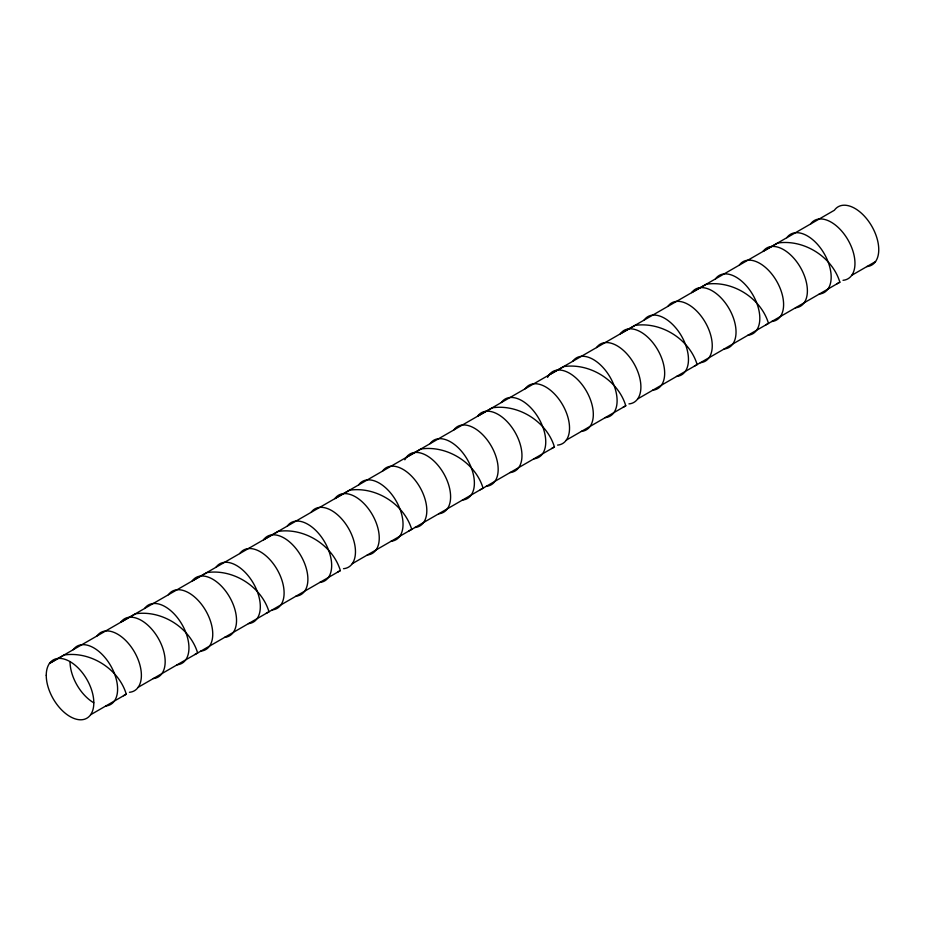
<?xml version="1.0" encoding="UTF-8"?>
<svg xmlns="http://www.w3.org/2000/svg" width="925" height="925" viewBox="0 0 925 925"><rect width="100%" height="100%" fill="white"/><g stroke="black" fill="none" stroke-linecap="round" stroke-linejoin="round"><path stroke-width="1.39" d="M404.849 459.783L406.26 457.424L420.933 449.007C447.11 445.064 475.473 462.847 483.07 488.169L480.283 489.73M547.565 377.388L548.976 375.03L563.649 366.612C589.826 362.669 618.189 380.453 625.774 405.774L566.32 440.115M90.604 714.759L126.274 694.166C118.689 668.833 90.326 651.05 64.149 654.993L49.476 663.41L834.396 210.241A33.635 19.425 60 0 1 871.836 226.29A33.635 19.425 60 0 1 866.794 266.573M138.172 687.298L340.354 570.575C332.757 545.241 304.394 527.458 278.217 531.401L263.544 539.818A33.635 19.425 60 0 1 300.972 555.867A33.635 19.425 60 0 1 295.942 596.151M352.24 563.707L554.422 446.972C546.825 421.65 518.462 403.867 492.297 407.809L477.612 416.227A33.635 19.425 60 0 1 515.052 432.276A33.635 19.425 60 0 1 510.01 472.559M637.672 398.918L839.854 282.183C832.257 256.849 803.894 239.078 777.717 243.021L763.044 251.438A33.635 19.425 60 0 1 800.472 267.487A33.635 19.425 60 0 1 795.442 307.771M851.74 275.315L875.524 261.59M837.067 283.732L839.854 282.183M765.703 324.929L768.49 323.38C760.905 298.047 732.542 280.275 706.365 284.218L691.68 292.635A33.635 19.425 60 0 1 729.12 308.684A33.635 19.425 60 0 1 724.078 348.968M694.351 366.127L697.138 364.577C689.541 339.255 661.178 321.472 635.001 325.415L620.328 333.833A33.635 19.425 60 0 1 657.756 349.881A33.635 19.425 60 0 1 652.726 390.165M622.999 407.324L625.774 405.774M551.635 448.521L554.422 446.972M408.919 530.927L411.706 529.366C404.109 504.044 375.747 486.261 349.581 490.204L334.896 498.621A33.635 19.425 60 0 1 372.336 514.67A33.635 19.425 60 0 1 367.294 554.954M337.567 572.124L340.354 570.575M266.203 613.321L268.99 611.772C261.393 586.438 233.042 568.655 206.865 572.598L192.18 581.016A33.635 19.425 60 0 1 229.62 597.064A33.635 19.425 60 0 1 224.578 637.348M194.851 654.518L197.638 652.969C190.041 627.636 161.678 609.853 135.501 613.795L120.828 622.213A33.635 19.425 60 0 1 158.256 638.262A33.635 19.425 60 0 1 153.226 678.545M123.499 695.716L126.274 694.166M93.749 702.78A33.635 19.425 60 0 1 70.034 661.548M73.26 649.685A33.635 19.425 60 0 1 110.688 665.722A33.635 19.425 60 0 1 105.658 706.006M97.044 635.949A33.635 19.425 60 0 1 134.472 651.998A33.635 19.425 60 0 1 129.442 692.282M144.612 608.488A33.635 19.425 60 0 1 182.04 624.525A33.635 19.425 60 0 1 177.01 664.809M168.396 594.752A33.635 19.425 60 0 1 205.836 610.801A33.635 19.425 60 0 1 200.794 651.084M215.976 567.291A33.635 19.425 60 0 1 253.404 583.328A33.635 19.425 60 0 1 248.374 623.612M239.76 553.555A33.635 19.425 60 0 1 277.188 569.603A33.635 19.425 60 0 1 272.158 609.887M287.328 526.082A33.635 19.425 60 0 1 324.756 542.131A33.635 19.425 60 0 1 319.726 582.415M311.112 512.357A33.635 19.425 60 0 1 348.552 528.406A33.635 19.425 60 0 1 343.51 568.69M358.68 484.885A33.635 19.425 60 0 1 396.12 500.934A33.635 19.425 60 0 1 391.078 541.217M382.476 471.16A33.635 19.425 60 0 1 419.904 487.209A33.635 19.425 60 0 1 414.874 527.493M406.26 457.424A33.635 19.425 60 0 1 443.688 473.473A33.635 19.425 60 0 1 438.658 513.757M430.044 443.688A33.635 19.425 60 0 1 467.472 459.737A33.635 19.425 60 0 1 462.442 500.02M453.828 429.963A33.635 19.425 60 0 1 491.256 446.012A33.635 19.425 60 0 1 486.226 486.296M501.396 402.491A33.635 19.425 60 0 1 538.836 418.539A33.635 19.425 60 0 1 533.794 458.823M525.18 388.766A33.635 19.425 60 0 1 562.62 404.815A33.635 19.425 60 0 1 557.578 445.098M548.976 375.03A33.635 19.425 60 0 1 586.404 391.078A33.635 19.425 60 0 1 581.374 431.362M572.76 361.293A33.635 19.425 60 0 1 610.188 377.342A33.635 19.425 60 0 1 605.158 417.626M596.544 347.569A33.635 19.425 60 0 1 633.972 363.606A33.635 19.425 60 0 1 628.942 403.901M644.112 320.096A33.635 19.425 60 0 1 681.552 336.145A33.635 19.425 60 0 1 676.51 376.429M667.896 306.372A33.635 19.425 60 0 1 705.336 322.409A33.635 19.425 60 0 1 700.294 362.692M715.476 278.899A33.635 19.425 60 0 1 752.904 294.948A33.635 19.425 60 0 1 747.874 335.232M739.26 265.174A33.635 19.425 60 0 1 776.688 281.212A33.635 19.425 60 0 1 771.658 321.495M786.828 237.702A33.635 19.425 60 0 1 824.256 253.751A33.635 19.425 60 0 1 819.226 294.034M810.612 223.966A33.635 19.425 60 0 1 848.052 240.014A33.635 19.425 60 0 1 843.01 280.298M46.25 675.273A33.635 19.425 60 0 0 81.874 719.743A33.635 19.425 60 0 0 81.99 672.244A33.635 19.425 60 0 0 46.25 675.273"/></g></svg>
